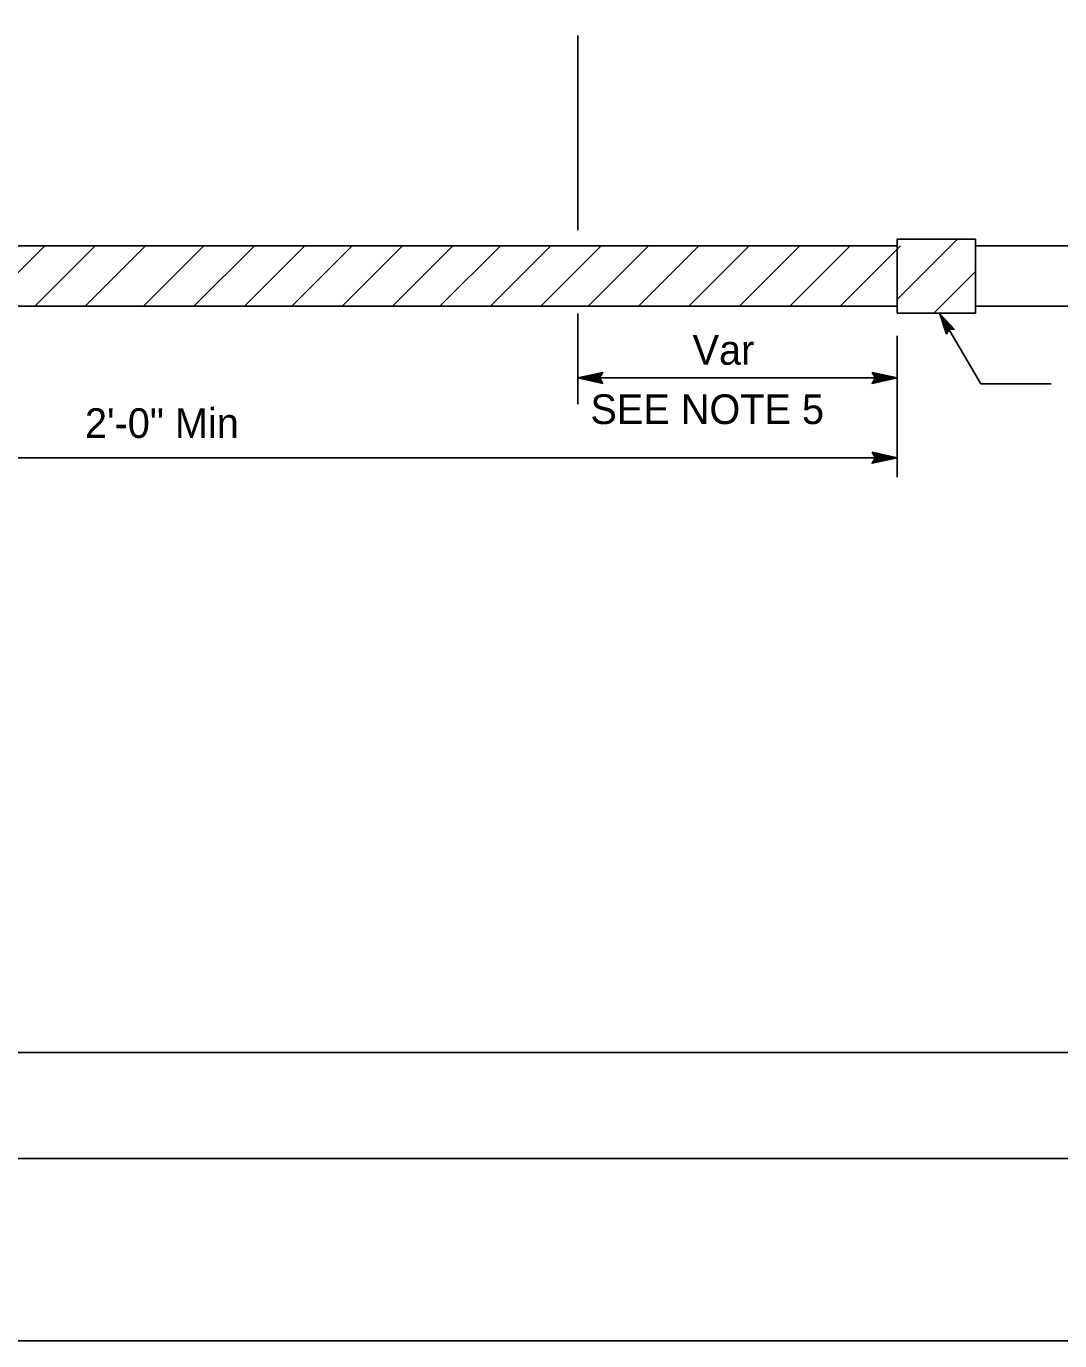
# Model space of a CAD drawing. Extents: x -893 to 867, y -474 to 712.
# Drawn here: x -87.3 to 156.6, y -474 to -163.8 of the extents above; entities that cross this region are included whole.
import ezdxf

# ---------------------------------------------------------------- set-up
doc = ezdxf.new("R2010")
doc.units = 0
for name, color, linetype in [('10 Sheet Format', 7, 'Continuous'), ('56 Stage 3 Anno', 7, 'Continuous'), ('57 Undefined', 7, 'Continuous'), ('60 Nongeo Data', 7, 'Continuous'), ('border_PLOTTING-ELEMENTS', 7, 'Continuous'), ('border_rw_22x34_Cut_Lines', 7, 'Continuous'), ('border_SHEET', 7, 'Continuous')]:
    doc.layers.add(name, color=color, linetype=linetype)

msp = doc.modelspace()

# ---------------------------------------------------------------- linework, layer by layer
at = {"layer": '10 Sheet Format'}
msp.add_lwpolyline([(-893.45, -474.04), (866.55, -474.04), (866.55, 711.96), (-893.45, 711.96)], close=True, dxfattribs=at)
at = {"layer": '56 Stage 3 Anno'}
for p, q in [((42.84, -211.93), (42.84, -165.99)), ((42.84, -253.01), (42.84, -231.57)), ((137.99, -248.2), (128.32, -231.62)), ((129.85, -236.43), (128.32, -231.62)), ((128.32, -231.62), (128.32, -231.62)), ((128.32, -231.62), (131.74, -235.33)), ((130.01, -236.13), (128.89, -232.6)), ((128.9, -232.61), (131.39, -235.31)), ((130.17, -235.81), (129.46, -233.58)), ((129.46, -233.58), (131.07, -235.33)), ((130.47, -235.31), (129.85, -236.43)), ((130.34, -235.55), (130.03, -234.56)), ((130.03, -234.56), (130.72, -235.31)), ((131.74, -235.33), (130.47, -235.31)), ((131.74, -235.33), (131.74, -235.33)), ((118.22, -270.22), (118.22, -236.87)), ((129.85, -236.43), (129.85, -236.43)), ((42.84, -246.79), (118.22, -246.79)), ((154.56, -248.2), (137.99, -248.2)), ((-179.96, -265.62), (118.22, -265.62))]:
    msp.add_line(p, q, dxfattribs=at)
for points in [[(48.74, -248.11), (42.84, -246.79), (48.74, -245.48), (48.53, -245.83), (44.21, -246.78), (48.53, -247.76), (48.32, -247.41), (45.56, -246.79), (48.32, -246.18), (48.11, -246.53), (46.91, -246.79), (48.12, -247.06), (47.95, -246.79), (48.74, -245.48), (47.95, -246.79)], [(48.74, -248.11), (42.84, -246.79), (48.74, -245.48), (48.53, -245.83), (44.21, -246.78), (48.53, -247.76), (48.32, -247.41), (45.56, -246.79), (48.32, -246.18), (48.11, -246.53), (46.91, -246.79), (48.12, -247.06), (47.95, -246.79), (48.74, -245.48), (47.95, -246.79)], [(112.32, -245.47), (118.22, -246.79), (112.32, -248.1), (112.53, -247.75), (116.85, -246.79), (112.53, -245.82), (112.73, -246.17), (115.5, -246.79), (112.74, -247.4), (112.95, -247.05), (114.14, -246.78), (112.94, -246.52), (113.1, -246.79), (112.32, -248.1), (113.1, -246.79)], [(112.32, -264.31), (118.22, -265.62), (112.32, -266.93), (112.53, -266.58), (116.85, -265.63), (112.53, -264.66), (112.73, -265), (115.5, -265.62), (112.74, -266.24), (112.95, -265.89), (114.14, -265.62), (112.94, -265.35), (113.1, -265.62), (112.32, -266.93), (113.1, -265.62)]]:
    msp.add_lwpolyline(points, close=True, dxfattribs=at)
at = {"layer": '60 Nongeo Data'}
for p, q in [((118.22, -231.52), (118.22, -214.07)), ((118.22, -214.07), (136.73, -214.07)), ((118.22, -228.29), (132.44, -214.07)), ((136.73, -231.52), (136.73, -214.07)), ((-180.56, -215.59), (118.22, -215.59)), ((-97.24, -229.85), (-82.98, -215.59)), ((-85.34, -229.85), (-71.09, -215.59)), ((-73.45, -229.85), (-59.19, -215.59)), ((-59.64, -229.85), (-45.39, -215.59)), ((-47.75, -229.85), (-33.49, -215.59)), ((-35.86, -229.85), (-21.6, -215.59)), ((-24.66, -229.85), (-10.41, -215.59)), ((-12.77, -229.85), (1.49, -215.59)), ((-0.88, -229.85), (13.38, -215.59)), ((10.32, -229.85), (24.57, -215.59)), ((22.21, -229.85), (36.47, -215.59)), ((34.1, -229.85), (48.36, -215.59)), ((45.3, -229.85), (59.56, -215.59)), ((57.19, -229.85), (71.45, -215.59)), ((69.08, -229.85), (83.34, -215.59)), ((80.98, -229.85), (95.24, -215.59)), ((92.87, -229.85), (107.13, -215.59)), ((104.76, -229.85), (119.02, -215.59)), ((136.73, -215.59), (166.9, -215.59)), ((126.89, -231.52), (136.73, -221.67)), ((-180.56, -229.85), (118.22, -229.85)), ((118.22, -231.52), (136.73, -231.52)), ((136.7, -229.85), (166.56, -229.85))]:
    msp.add_line(p, q, dxfattribs=at)
at = {"layer": 'border_PLOTTING-ELEMENTS'}
for points in [[(-893.45, -474.04), (866.55, -474.04), (866.55, 711.96), (-893.45, 711.96)], [(-863.45, 668.96), (836.55, 668.96), (836.55, -431.04), (-863.45, -431.04)]]:
    msp.add_lwpolyline(points, close=True, dxfattribs=at)
at = {"layer": 'border_rw_22x34_Cut_Lines'}
msp.add_lwpolyline([(-863.45, 668.96), (836.55, 668.96), (836.55, -431.04), (-863.45, -431.04)], close=True, dxfattribs=at)
at = {"layer": 'border_SHEET'}
msp.add_line((811.55, -406.04), (-813.45, -406.04), dxfattribs=at)

# ---------------------------------------------------------------- texts
at = {"layer": '57 Undefined'}
for s, p in [('Var', (69.95, -243.67)), ('SEE NOTE 5', (45.83, -257.67)), ('2\'-0" Min', (-73.49, -260.95))]:
    msp.add_text(s, height=7, dxfattribs=at).set_placement(p)

doc.saveas('drawing.dxf')
